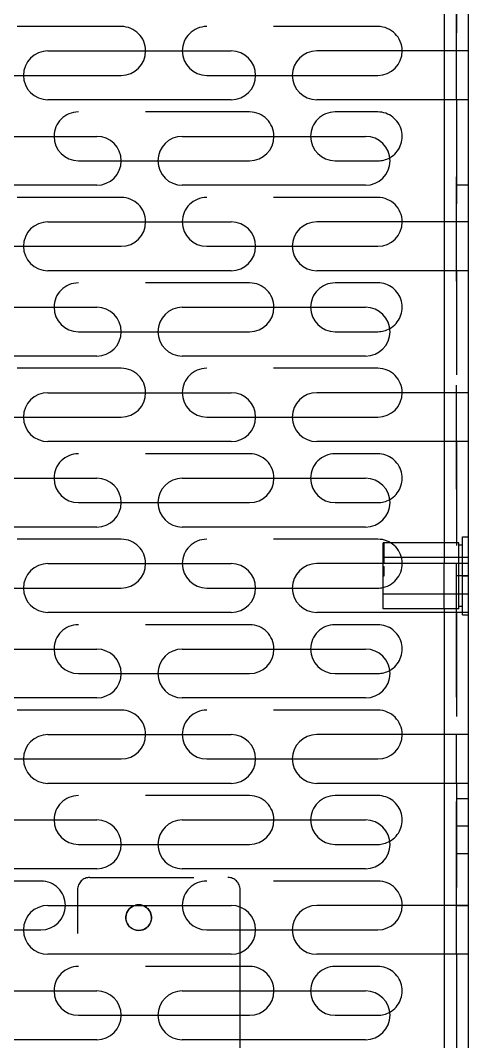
# Model space of a CAD drawing. Header units: millimetres. Extents: x 0 to 8948, y -1340 to 1100.
# Drawn here: x 5266.5 to 5303.1, y 553.5 to 637.1 of the extents above; entities that cross this region are included whole.
import ezdxf

# ---------------------------------------------------------------- set-up
doc = ezdxf.new("R2010")
doc.units = ezdxf.units.MM
doc.header["$LTSCALE"] = 85.25
doc.linetypes.add('HIDDEN', pattern=[0.2, 0.1, -0.1])
doc.layers.get('0').update_dxf_attribs({"linetype": 'CONTINUOUS'})
doc.layers.add('02___PRT_ALL_AXES', color=7, linetype='CONTINUOUS')
doc.layers.add('DEFAULT_2', color=8, linetype='HIDDEN')

msp = doc.modelspace()

# ---------------------------------------------------------------- linework, layer by layer
at = {"color": 3, "linetype": 'Continuous'}
for p, q in [((5303.134, 490.614), (5303.134, 697.614)), ((5301.134, 644.614), (5301.134, 634.614)), ((5268.705, 634.614), (5283.705, 634.614)), ((5303.134, 634.614), (5290.705, 634.614)), ((5283.705, 630.614), (5268.705, 630.614)), ((5303.134, 630.614), (5290.705, 630.614)), ((5301.134, 630.614), (5301.134, 620.614)), ((5257.705, 627.614), (5272.705, 627.614)), ((5279.705, 627.614), (5294.705, 627.614)), ((5272.705, 623.614), (5257.705, 623.614)), ((5294.705, 623.614), (5279.705, 623.614)), ((5268.705, 620.614), (5283.705, 620.614)), ((5303.134, 620.614), (5290.705, 620.614)), ((5283.705, 616.614), (5268.705, 616.614)), ((5303.134, 616.614), (5290.705, 616.614)), ((5301.134, 616.614), (5301.134, 606.614)), ((5257.705, 613.614), (5272.705, 613.614)), ((5279.705, 613.614), (5294.705, 613.614)), ((5272.705, 609.614), (5257.705, 609.614)), ((5294.705, 609.614), (5279.705, 609.614)), ((5268.705, 606.614), (5283.705, 606.614)), ((5303.134, 606.614), (5290.705, 606.614)), ((5283.705, 602.614), (5268.705, 602.614)), ((5303.134, 602.614), (5290.705, 602.614)), ((5301.134, 602.614), (5301.134, 592.614)), ((5257.705, 599.614), (5272.705, 599.614)), ((5279.705, 599.614), (5294.705, 599.614)), ((5272.705, 595.614), (5257.705, 595.614)), ((5294.705, 595.614), (5279.705, 595.614)), ((5268.705, 592.614), (5283.705, 592.614)), ((5303.134, 592.614), (5290.705, 592.614)), ((5283.705, 588.614), (5268.705, 588.614)), ((5303.134, 588.614), (5290.705, 588.614)), ((5301.134, 588.614), (5301.134, 578.614)), ((5257.705, 585.614), (5272.705, 585.614)), ((5279.705, 585.614), (5294.705, 585.614)), ((5272.705, 581.614), (5257.705, 581.614)), ((5294.705, 581.614), (5279.705, 581.614)), ((5268.705, 578.614), (5283.705, 578.614)), ((5303.134, 578.614), (5290.705, 578.614)), ((5283.705, 574.614), (5268.705, 574.614)), ((5303.134, 574.614), (5290.705, 574.614)), ((5301.134, 574.614), (5301.134, 564.614)), ((5257.705, 571.614), (5272.705, 571.614)), ((5279.705, 571.614), (5294.705, 571.614)), ((5272.705, 567.614), (5257.705, 567.614)), ((5294.705, 567.614), (5279.705, 567.614)), ((5268.705, 564.614), (5283.705, 564.614)), ((5303.134, 564.614), (5290.705, 564.614)), ((5283.705, 560.614), (5268.705, 560.614)), ((5303.134, 560.614), (5290.705, 560.614)), ((5301.134, 560.614), (5301.134, 550.614)), ((5257.705, 557.614), (5272.705, 557.614)), ((5279.705, 557.614), (5294.705, 557.614)), ((5272.705, 553.614), (5257.705, 553.614)), ((5294.705, 553.614), (5279.705, 553.614))]:
    msp.add_line(p, q, dxfattribs=at)
at = {"color": 7, "linetype": 'Continuous'}
for p, q in [((5301.134, 634.614), (5301.134, 630.614)), ((5302.134, 630.614), (5302.134, 634.614)), ((5266.714, 632.614), (5274.705, 632.614)), ((5281.705, 632.614), (5285.697, 632.614)), ((5288.714, 632.614), (5295.705, 632.614)), ((5271.205, 625.614), (5274.697, 625.614)), ((5277.714, 625.614), (5285.205, 625.614)), ((5292.205, 625.614), (5295.705, 625.614)), ((5301.134, 620.614), (5301.134, 616.614)), ((5302.134, 616.614), (5302.134, 620.614)), ((5266.714, 618.614), (5274.705, 618.614)), ((5281.705, 618.614), (5285.697, 618.614)), ((5288.714, 618.614), (5295.705, 618.614)), ((5271.205, 611.614), (5274.697, 611.614)), ((5277.714, 611.614), (5285.205, 611.614)), ((5292.205, 611.614), (5295.705, 611.614)), ((5301.134, 606.614), (5301.134, 602.614)), ((5302.134, 602.614), (5302.134, 606.614)), ((5266.714, 604.614), (5274.705, 604.614)), ((5281.705, 604.614), (5285.697, 604.614)), ((5288.714, 604.614), (5295.705, 604.614)), ((5271.205, 597.614), (5274.697, 597.614)), ((5277.714, 597.614), (5285.205, 597.614)), ((5292.205, 597.614), (5295.705, 597.614)), ((5296.134, 591.614), (5296.134, 592.614)), ((5302.134, 588.614), (5302.134, 592.614)), ((5266.714, 590.614), (5274.705, 590.614)), ((5281.705, 590.614), (5285.697, 590.614)), ((5288.714, 590.614), (5295.705, 590.614)), ((5301.134, 588.914), (5301.134, 588.614)), ((5271.205, 583.614), (5274.697, 583.614)), ((5277.714, 583.614), (5285.205, 583.614)), ((5292.205, 583.614), (5295.705, 583.614)), ((5301.134, 578.614), (5301.134, 574.614)), ((5302.134, 574.614), (5302.134, 578.614)), ((5266.714, 576.614), (5274.705, 576.614)), ((5281.705, 576.614), (5285.697, 576.614)), ((5288.714, 576.614), (5295.705, 576.614)), ((5271.205, 569.614), (5274.697, 569.614)), ((5277.714, 569.614), (5285.205, 569.614)), ((5292.205, 569.614), (5295.705, 569.614)), ((5284.434, 562.614), (5284.434, 564.476)), ((5301.134, 564.614), (5301.134, 560.614)), ((5302.134, 560.614), (5302.134, 564.614)), ((5266.714, 562.614), (5268.134, 562.614)), ((5281.705, 562.614), (5285.697, 562.614)), ((5288.714, 562.614), (5295.705, 562.614)), ((5284.434, 555.614), (5284.434, 557.614)), ((5271.205, 555.614), (5274.697, 555.614)), ((5277.714, 555.614), (5285.205, 555.614)), ((5292.205, 555.614), (5295.705, 555.614))]:
    msp.add_line(p, q, dxfattribs=at)
at = {"color": 3, "linetype": 'Continuous'}
for centre, start, end in [((5268.705, 632.614), 90, 270), ((5283.705, 632.614), 270, 90), ((5290.705, 632.614), 90, 270), ((5272.705, 625.614), 270, 90), ((5279.705, 625.614), 90, 270), ((5294.705, 625.614), 270, 90), ((5268.705, 618.614), 90, 270), ((5283.705, 618.614), 270, 90), ((5290.705, 618.614), 90, 270), ((5272.705, 611.614), 270, 90), ((5279.705, 611.614), 90, 270), ((5294.705, 611.614), 270, 90), ((5268.705, 604.614), 90, 270), ((5283.705, 604.614), 270, 90), ((5290.705, 604.614), 90, 270), ((5272.705, 597.614), 270, 90), ((5279.705, 597.614), 90, 270), ((5294.705, 597.614), 270, 90), ((5268.705, 590.614), 90, 270), ((5283.705, 590.614), 270, 90), ((5290.705, 590.614), 90, 270), ((5272.705, 583.614), 270, 90), ((5279.705, 583.614), 90, 270), ((5294.705, 583.614), 270, 90), ((5268.705, 576.614), 90, 270), ((5283.705, 576.614), 270, 90), ((5290.705, 576.614), 90, 270), ((5272.705, 569.614), 270, 90), ((5279.705, 569.614), 90, 270), ((5294.705, 569.614), 270, 90), ((5268.705, 562.614), 90, 270), ((5283.705, 562.614), 270, 90), ((5290.705, 562.614), 90, 270), ((5272.705, 555.614), 270, 90), ((5279.705, 555.614), 90, 270), ((5294.705, 555.614), 270, 90)]:
    msp.add_arc(centre, 2, start, end, dxfattribs=at)
at = {"color": 7, "linetype": 'Continuous'}
for centre, radius, start, end in [((5274.705, 634.614), 2, 270, 0), ((5281.705, 634.614), 2, 180, 270), ((5295.705, 634.614), 2, 270, 0), ((5271.205, 627.614), 2, 180, 270), ((5285.205, 627.614), 2, 270, 0), ((5292.205, 627.614), 2, 180, 270), ((5295.705, 627.614), 2, 270, 299.33994), ((5274.705, 620.614), 2, 270, 0), ((5281.705, 620.614), 2, 180, 270), ((5295.705, 620.614), 2, 270, 0), ((5271.205, 613.614), 2, 180, 270), ((5285.205, 613.614), 2, 270, 0), ((5292.205, 613.614), 2, 180, 270), ((5295.705, 613.614), 2, 270, 299.33994), ((5274.705, 606.614), 2, 270, 0), ((5281.705, 606.614), 2, 180, 270), ((5295.705, 606.614), 2, 270, 0), ((5271.205, 599.614), 2, 180, 270), ((5285.205, 599.614), 2, 270, 0), ((5292.205, 599.614), 2, 180, 270), ((5295.705, 599.614), 2, 270, 299.33994), ((5274.705, 592.614), 2, 270, 0), ((5281.705, 592.614), 2, 180, 270), ((5295.705, 592.614), 2, 270, 282.42307), ((5271.205, 585.614), 2, 180, 270), ((5285.205, 585.614), 2, 270, 0), ((5292.205, 585.614), 2, 180, 270), ((5295.705, 585.614), 2, 270, 299.33994), ((5274.705, 578.614), 2, 270, 0), ((5281.705, 578.614), 2, 180, 270), ((5295.705, 578.614), 2, 270, 0), ((5271.205, 571.614), 2, 180, 270), ((5285.205, 571.614), 2, 270, 0), ((5292.205, 571.614), 2, 180, 270), ((5295.705, 571.614), 2, 270, 299.33994), ((5268.134, 564.614), 2, 270, 0), ((5276.134, 563.614), 1.05, 106.35504, 72.45976), ((5281.705, 564.614), 2, 180, 270), ((5295.705, 564.614), 2, 270, 0), ((5271.205, 557.614), 2, 180, 270), ((5285.205, 557.614), 2, 270, 0), ((5292.205, 557.614), 2, 180, 270), ((5295.705, 557.614), 2, 270, 299.33994)]:
    msp.add_arc(centre, radius, start, end, dxfattribs=at)
at = {"layer": '02___PRT_ALL_AXES', "color": 8, "linetype": 'HIDDEN'}
for p, q in [((5302.134, 564.614), (5302.134, 690.614)), ((5303.134, 564.614), (5303.134, 690.614)), ((5303.134, 623.614), (5302.134, 623.614)), ((5302.334, 594.314), (5296.134, 594.314)), ((5303.134, 593.114), (5296.134, 593.114)), ((5296.134, 591.614), (5296.134, 593.114)), ((5303.134, 591.614), (5302.134, 591.614)), ((5303.134, 590.114), (5296.134, 590.114)), ((5302.334, 588.914), (5302.134, 588.914)), ((5302.134, 573.364), (5303.134, 573.364)), ((5303.134, 571.114), (5302.134, 571.114)), ((5302.134, 568.864), (5303.134, 568.864)), ((5302.134, 564.614), (5303.134, 564.614))]:
    msp.add_line(p, q, dxfattribs=at)
at = {"layer": '02___PRT_ALL_AXES', "color": 7, "linetype": 'Continuous'}
for p, q in [((5296.134, 588.914), (5296.134, 591.614)), ((5302.134, 588.914), (5296.134, 588.914))]:
    msp.add_line(p, q, dxfattribs=at)
at = {"layer": '02___PRT_ALL_AXES', "color": 8, "linetype": 'HIDDEN'}
msp.add_circle((5276.134, 563.614), 1.05, dxfattribs=at)
at = {"layer": 'DEFAULT_2', "color": 8, "linetype": 'HIDDEN'}
for p, q in [((5302.134, 644.614), (5302.134, 634.614)), ((5274.705, 636.614), (5260.705, 636.614)), ((5295.705, 636.614), (5281.705, 636.614)), ((5263.697, 632.614), (5266.714, 632.614)), ((5285.697, 632.614), (5288.714, 632.614)), ((5302.134, 630.614), (5302.134, 620.614)), ((5285.205, 629.614), (5271.205, 629.614)), ((5295.705, 629.614), (5292.205, 629.614)), ((5274.697, 625.614), (5277.714, 625.614)), ((5274.705, 622.614), (5260.705, 622.614)), ((5295.705, 622.614), (5281.705, 622.614)), ((5263.697, 618.614), (5266.714, 618.614)), ((5285.697, 618.614), (5288.714, 618.614)), ((5302.134, 616.614), (5302.134, 606.614)), ((5285.205, 615.614), (5271.205, 615.614)), ((5295.705, 615.614), (5292.205, 615.614)), ((5274.697, 611.614), (5277.714, 611.614)), ((5274.705, 608.614), (5260.705, 608.614)), ((5295.705, 608.614), (5281.705, 608.614)), ((5263.697, 604.614), (5266.714, 604.614)), ((5285.697, 604.614), (5288.714, 604.614)), ((5302.134, 602.614), (5302.134, 592.614)), ((5285.205, 601.614), (5271.205, 601.614)), ((5295.705, 601.614), (5292.205, 601.614)), ((5274.697, 597.614), (5277.714, 597.614)), ((5302.634, 594.814), (5303.134, 594.814)), ((5302.634, 588.414), (5302.634, 594.814)), ((5274.705, 594.614), (5260.705, 594.614)), ((5295.705, 594.614), (5281.705, 594.614)), ((5296.134, 592.614), (5296.134, 594.314)), ((5296.234, 594.312), (5296.134, 594.312)), ((5296.234, 594.308), (5296.134, 594.308)), ((5296.234, 594.3), (5296.134, 594.3)), ((5296.234, 594.296), (5296.134, 594.296)), ((5296.234, 594.254), (5296.134, 594.254)), ((5296.234, 594.225), (5296.134, 594.225)), ((5296.134, 594.201), (5296.234, 594.201)), ((5296.134, 594.002), (5296.234, 594.002)), ((5296.134, 593.998), (5296.234, 593.998)), ((5296.134, 593.996), (5296.234, 593.996)), ((5296.234, 593.973), (5296.134, 593.973)), ((5296.134, 593.965), (5296.234, 593.965)), ((5296.234, 592.697), (5296.234, 594.312)), ((5302.334, 588.914), (5302.334, 594.314)), ((5302.634, 594.114), (5302.334, 594.114)), ((5296.134, 593.921), (5296.234, 593.921)), ((5296.134, 593.908), (5296.234, 593.908)), ((5296.134, 593.905), (5296.234, 593.905)), ((5296.134, 593.893), (5296.234, 593.893)), ((5296.234, 593.881), (5296.134, 593.881)), ((5296.134, 593.869), (5296.234, 593.869)), ((5296.134, 593.867), (5296.234, 593.867)), ((5296.134, 593.824), (5296.234, 593.824)), ((5296.134, 593.805), (5296.234, 593.805)), ((5296.134, 593.745), (5296.234, 593.745)), ((5296.134, 593.733), (5296.234, 593.733)), ((5296.134, 593.693), (5296.234, 593.693)), ((5296.134, 593.676), (5296.234, 593.676)), ((5296.134, 593.635), (5296.234, 593.635)), ((5296.134, 593.6), (5296.234, 593.6)), ((5296.134, 593.588), (5296.234, 593.588)), ((5296.134, 593.549), (5296.234, 593.549)), ((5296.134, 593.548), (5296.234, 593.548)), ((5296.134, 593.534), (5296.234, 593.534)), ((5296.134, 593.515), (5296.234, 593.515)), ((5296.134, 593.505), (5296.234, 593.505)), ((5296.134, 593.495), (5296.234, 593.495)), ((5296.134, 593.475), (5296.234, 593.475)), ((5296.134, 593.464), (5296.234, 593.464)), ((5296.134, 593.461), (5296.234, 593.461)), ((5296.134, 593.459), (5296.234, 593.459)), ((5296.134, 593.454), (5296.234, 593.454)), ((5296.134, 593.433), (5296.234, 593.433)), ((5296.134, 593.4), (5296.234, 593.4)), ((5296.134, 593.399), (5296.234, 593.399)), ((5296.134, 593.383), (5296.234, 593.383)), ((5296.134, 593.37), (5296.234, 593.37)), ((5296.134, 593.366), (5296.234, 593.366)), ((5296.134, 593.346), (5296.234, 593.346)), ((5296.134, 593.332), (5296.234, 593.332)), ((5296.134, 593.332), (5296.234, 593.332)), ((5296.134, 593.324), (5296.234, 593.324)), ((5296.134, 593.288), (5296.234, 593.288)), ((5296.134, 593.285), (5296.234, 593.285)), ((5296.134, 593.274), (5296.234, 593.274)), ((5296.134, 593.274), (5296.234, 593.274)), ((5296.134, 593.256), (5296.234, 593.256)), ((5296.134, 593.255), (5296.234, 593.255)), ((5296.134, 593.209), (5296.234, 593.209)), ((5296.134, 593.184), (5296.234, 593.184)), ((5296.134, 593.179), (5296.234, 593.179)), ((5296.134, 593.175), (5296.234, 593.175)), ((5296.134, 593.143), (5296.234, 593.143)), ((5296.134, 593.141), (5296.234, 593.141)), ((5296.134, 593.126), (5296.234, 593.126)), ((5296.134, 593.11), (5296.234, 593.11)), ((5296.134, 593.105), (5296.234, 593.105)), ((5296.134, 593.089), (5296.234, 593.089)), ((5296.134, 593.083), (5296.234, 593.083)), ((5296.134, 593.082), (5296.234, 593.082)), ((5296.134, 593.078), (5296.234, 593.078)), ((5296.134, 593.06), (5296.234, 593.06)), ((5296.134, 593.027), (5296.234, 593.027)), ((5296.134, 593.017), (5296.234, 593.017)), ((5296.134, 593.003), (5296.234, 593.003)), ((5296.134, 592.997), (5296.234, 592.997)), ((5296.134, 592.983), (5296.234, 592.983)), ((5296.134, 592.936), (5296.234, 592.936)), ((5296.134, 592.931), (5296.234, 592.931)), ((5296.134, 592.907), (5296.234, 592.907)), ((5296.134, 592.897), (5296.234, 592.897)), ((5296.134, 592.883), (5296.234, 592.883)), ((5296.134, 592.873), (5296.234, 592.873)), ((5296.134, 592.848), (5296.234, 592.848)), ((5296.134, 592.844), (5296.234, 592.844)), ((5296.134, 592.797), (5296.234, 592.797)), ((5296.134, 592.763), (5296.234, 592.763)), ((5296.134, 592.702), (5296.234, 592.702)), ((5296.134, 592.697), (5296.234, 592.697)), ((5296.134, 592.375), (5296.234, 592.375)), ((5296.234, 592.364), (5296.134, 592.364)), ((5296.134, 592.352), (5296.234, 592.352)), ((5296.234, 591.62), (5296.234, 592.375)), ((5301.134, 588.914), (5301.134, 592.614)), ((5296.234, 592.245), (5296.134, 592.245)), ((5296.134, 591.765), (5296.234, 591.765)), ((5296.134, 591.644), (5296.234, 591.644)), ((5296.134, 591.62), (5296.234, 591.62)), ((5302.634, 591.614), (5303.134, 591.614)), ((5263.697, 590.614), (5266.714, 590.614)), ((5285.697, 590.614), (5288.714, 590.614)), ((5302.634, 589.114), (5302.334, 589.114)), ((5302.134, 588.614), (5302.134, 578.614)), ((5302.634, 588.414), (5303.134, 588.414)), ((5285.205, 587.614), (5271.205, 587.614)), ((5295.705, 587.614), (5292.205, 587.614)), ((5274.697, 583.614), (5277.714, 583.614)), ((5274.705, 580.614), (5260.705, 580.614)), ((5295.705, 580.614), (5281.705, 580.614)), ((5263.697, 576.614), (5266.714, 576.614)), ((5285.697, 576.614), (5288.714, 576.614)), ((5302.134, 574.614), (5302.134, 564.614)), ((5285.205, 573.614), (5271.205, 573.614)), ((5295.705, 573.614), (5292.205, 573.614)), ((5274.697, 569.614), (5277.714, 569.614)), ((5268.134, 566.614), (5260.705, 566.614)), ((5272.134, 566.909), (5283.434, 566.909)), ((5295.705, 566.614), (5281.705, 566.614)), ((5271.134, 565.909), (5271.134, 562.309)), ((5284.434, 564.476), (5284.434, 565.909)), ((5238.134, 562.309), (5271.134, 562.309)), ((5263.697, 562.614), (5266.714, 562.614)), ((5284.434, 557.614), (5284.434, 562.614)), ((5285.697, 562.614), (5288.714, 562.614)), ((5302.134, 560.614), (5302.134, 550.614)), ((5285.205, 559.614), (5271.205, 559.614)), ((5295.705, 559.614), (5292.205, 559.614)), ((5274.697, 555.614), (5277.714, 555.614)), ((5284.434, 552.369), (5284.434, 555.614))]:
    msp.add_line(p, q, dxfattribs=at)
for centre, radius, start, end in [((5274.705, 634.614), 2, 0, 90), ((5281.705, 634.614), 2, 90, 180), ((5295.705, 634.614), 2, 0, 90), ((5271.205, 627.614), 2, 90, 180), ((5285.205, 627.614), 2, 0, 90), ((5292.205, 627.614), 2, 90, 180), ((5295.705, 627.614), 2, 299.33994, 90), ((5274.705, 620.614), 2, 0, 90), ((5281.705, 620.614), 2, 90, 180), ((5295.705, 620.614), 2, 0, 90), ((5271.205, 613.614), 2, 90, 180), ((5285.205, 613.614), 2, 0, 90), ((5292.205, 613.614), 2, 90, 180), ((5295.705, 613.614), 2, 299.33994, 90), ((5274.705, 606.614), 2, 0, 90), ((5281.705, 606.614), 2, 90, 180), ((5295.705, 606.614), 2, 0, 90), ((5271.205, 599.614), 2, 90, 180), ((5285.205, 599.614), 2, 0, 90), ((5292.205, 599.614), 2, 90, 180), ((5295.705, 599.614), 2, 299.33994, 90), ((5274.705, 592.614), 2, 0, 90), ((5281.705, 592.614), 2, 90, 180), ((5295.705, 592.614), 2, 282.42307, 90), ((5271.205, 585.614), 2, 90, 180), ((5285.205, 585.614), 2, 0, 90), ((5292.205, 585.614), 2, 90, 180), ((5295.705, 585.614), 2, 299.33994, 90), ((5274.705, 578.614), 2, 0, 90), ((5281.705, 578.614), 2, 90, 180), ((5295.705, 578.614), 2, 0, 90), ((5271.205, 571.614), 2, 90, 180), ((5285.205, 571.614), 2, 0, 90), ((5292.205, 571.614), 2, 90, 180), ((5295.705, 571.614), 2, 299.33994, 90), ((5268.134, 564.614), 2, 0, 90), ((5272.134, 565.909), 1, 90, 180), ((5281.705, 564.614), 2, 90, 180), ((5283.434, 565.909), 1, 0, 90), ((5295.705, 564.614), 2, 0, 90), ((5276.134, 563.614), 1.05, 72.45976, 106.35504), ((5271.205, 557.614), 2, 90, 180), ((5285.205, 557.614), 2, 0, 90), ((5292.205, 557.614), 2, 90, 180), ((5295.705, 557.614), 2, 299.33994, 90)]:
    msp.add_arc(centre, radius, start, end, dxfattribs=at)

doc.saveas('drawing.dxf')
